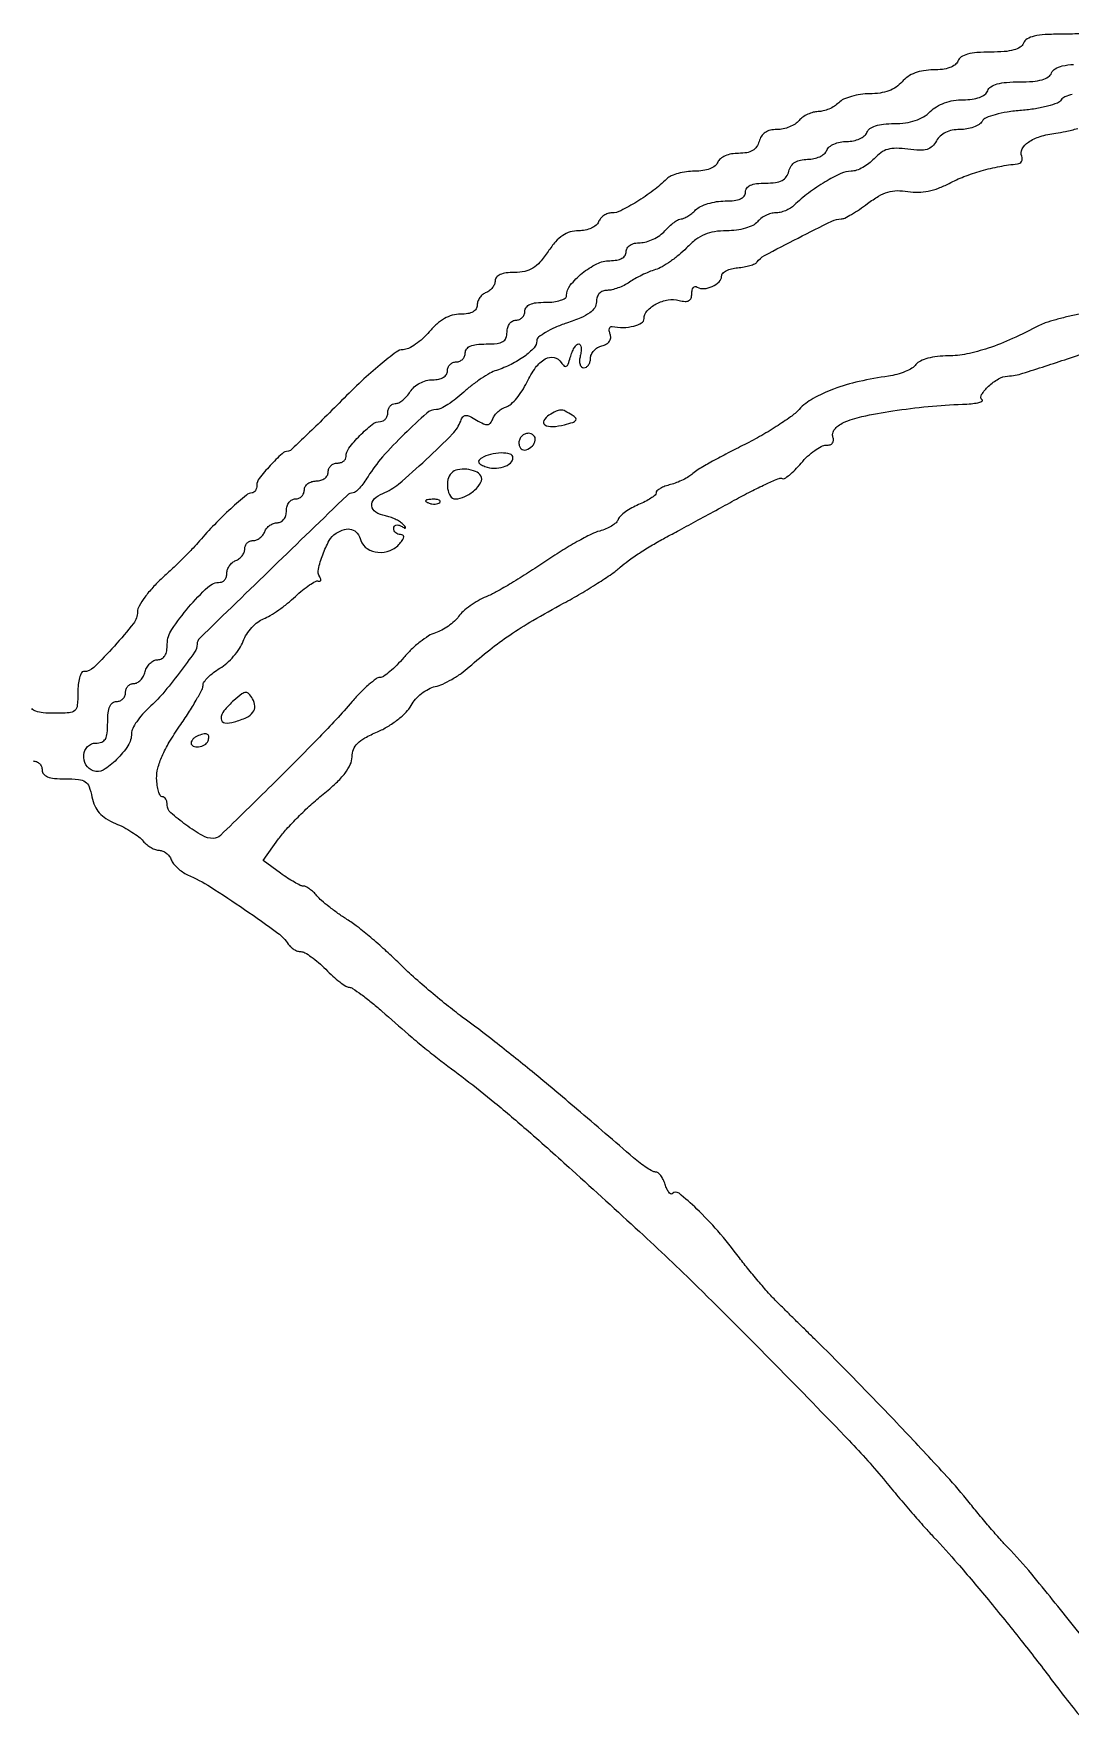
# Model space of a CAD drawing. Extents: x 166 to 1835, y 45 to 1905.
# Drawn here: x 1301.6 to 1475.5, y 1551.3 to 1834.1 of the extents above; entities that cross this region are included whole.
import ezdxf

# ---------------------------------------------------------------- set-up
doc = ezdxf.new("R2010")
doc.units = 0

msp = doc.modelspace()

# ---------------------------------------------------------------- linework, layer by layer
for points in [[(1476.96159, 1834.066395, -0.011628), (1474.106989, 1834, 0.013304), (1471.267814, 1833.924439, 0.04369), (1469.412357, 1833.661946, 0.073106), (1468.240405, 1833.202239, 0.172846), (1467.638374, 1832.5, -0.160697), (1467.082989, 1831.820292, -0.075342), (1466.032473, 1831.355374, -0.048678), (1464.431395, 1831.082231, -0.017925), (1462.138374, 1831, 0.017925), (1459.845353, 1830.917769, 0.048678), (1458.244275, 1830.644626, 0.075342), (1457.193759, 1830.179708, 0.160697), (1456.638374, 1829.5, -0.142507), (1456.160973, 1828.871378, -0.072316), (1455.278804, 1828.396534, -0.055554), (1454.047925, 1828.097379, -0.031867), (1452.521597, 1828, 0.03924), (1450.889665, 1827.87173, 0.051764), (1449.448661, 1827.487908, 0.057037), (1448.232585, 1826.858355, 0.067865), (1447.267972, 1826, -0.068307), (1446.285547, 1825.127342, -0.059148), (1445.056637, 1824.500413, -0.052449), (1443.577347, 1824.124619, -0.036009), (1441.849188, 1824, 0.036142), (1440.320201, 1823.889334, 0.034015), (1438.790967, 1823.559375, 0.035859), (1437.477277, 1823.076563, 0.090625), (1436.642857, 1822.5, -0.055158), (1435.925664, 1821.925712, -0.038708), (1435.010968, 1821.440625, -0.039129), (1434.049664, 1821.109186, -0.063535), (1433.193873, 1821, 0.065462), (1432.356367, 1820.889879, 0.044429), (1431.451717, 1820.559375, 0.044428), (1430.619655, 1820.074232, 0.065444), (1430, 1819.5, -0.079522), (1429.343806, 1818.925214, -0.044279), (1428.394889, 1818.440625, -0.042773), (1427.321449, 1818.110738, -0.053216), (1426.283936, 1818, 0.057207), (1425.178411, 1817.873097, 0.090324), (1424.30491, 1817.494756, 0.09933), (1423.676762, 1816.864707, 0.082712), (1423.289749, 1816, -0.085448), (1422.875629, 1815.088046, -0.112254), (1422.208983, 1814.4664, -0.091072), (1421.225339, 1814.112609, -0.040929), (1419.851984, 1814, 0.045268), (1418.664923, 1813.892308, 0.056295), (1417.604708, 1813.571974, 0.065783), (1416.795711, 1813.090037, 0.134743), (1416.361626, 1812.5, -0.139696), (1415.898576, 1811.883244, -0.070562), (1415.042373, 1811.406221, -0.056181), (1413.871165, 1811.100702, -0.035747), (1412.46444, 1811, 0.034529), (1411.095861, 1810.905375, 0.032892), (1409.730402, 1810.623144, 0.034636), (1408.559288, 1810.210422, 0.090884), (1407.821429, 1809.717087, -0.031495), (1405.528307, 1807.755472, -0.02286), (1402.753136, 1805.861109, -0.020267), (1400.105939, 1804.370906, -0.1186), (1398.564245, 1804, 0.083721), (1397.899241, 1803.887865, 0.066036), (1397.246082, 1803.559375, 0.066261), (1396.703284, 1803.073425, 0.085675), (1396.361626, 1802.5, -0.133037), (1395.939296, 1801.92189, -0.063387), (1395.147376, 1801.437728, -0.0558), (1394.128267, 1801.110543, -0.049834), (1393.021913, 1801, 0.069291), (1391.590408, 1800.800662, 0.080149), (1390.343939, 1800.2189, 0.064881), (1389.15441, 1799.162453, 0.029291), (1387.878902, 1797.506833, -0.028378), (1386.525049, 1795.742868, -0.075935), (1385.324634, 1794.715521, -0.088948), (1383.991023, 1794.184624, -0.049873), (1382.25, 1794.006833, 0.030301), (1380.846673, 1793.918749, 0.070978), (1379.834495, 1793.644074, 0.111433), (1379.22311, 1793.199561, 0.182019), (1379, 1792.606989, -0.096313), (1378.888097, 1792.031441, -0.06686), (1378.559375, 1791.454091, -0.064359), (1378.073431, 1790.962529, -0.074185), (1377.5, 1790.638374, 0.081035), (1376.926585, 1790.303843, 0.065663), (1376.440625, 1789.782009, 0.06652), (1376.112085, 1789.159833, 0.088478), (1376, 1788.531385, -0.141305), (1375.810237, 1787.873329, -0.127776), (1375.293402, 1787.386882, -0.087539), (1374.424386, 1787.0928, -0.037938), (1373.203089, 1787, 0.067103), (1371.820918, 1786.813665, 0.061335), (1370.491462, 1786.266364, 0.054574), (1369.205673, 1785.344379, 0.036832), (1367.953089, 1784.042347, -0.034452), (1366.871602, 1782.907419, -0.035243), (1365.652276, 1781.941065, -0.037576), (1364.477986, 1781.261524, -0.107308), (1363.565299, 1781.042347, 0.157619), (1362.42605, 1780.646325, 0.011046), (1359.739784, 1778.521149, 0.01475), (1356.604567, 1775.766373, 0.010439), (1353.244581, 1772.5, -0.003002), (1349.991081, 1769.241642, -0.004773), (1347.163821, 1766.496875, -0.001277), (1344.679305, 1764.142575, -0.191267), (1344.320229, 1764, 0.190067), (1343.252449, 1763.578889, 0.018632), (1341.263822, 1761.577634, 0.01961), (1339.435832, 1759.432558, 0.164644), (1339.017277, 1758.25, -0.060178), (1338.952822, 1757.77199, -0.078132), (1338.77679, 1757.367188, -0.09561), (1338.520644, 1757.095943, -0.157118), (1338.222861, 1757, 0.178535), (1337.262774, 1756.645894, 0.008558), (1334.658232, 1754.343909, 0.014495), (1331.896106, 1751.666006, 0.016539), (1329.416977, 1748.944437, -0.014887), (1328.333688, 1747.747291, -0.005334), (1326.721792, 1746.104651, -0.005286), (1324.915058, 1744.340042, -0.006234), (1323.166977, 1742.709694, 0.022695), (1321.571794, 1741.120622, 0.027063), (1320.224049, 1739.480398, 0.027472), (1319.258309, 1738.002437, 0.131717), (1319, 1737.038901, -0.167976), (1318.330038, 1735.100949, -0.016833), (1315.130671, 1731.297527, -0.015818), (1311.680551, 1727.701176, -0.196085), (1309.961357, 1727, 0.283212), (1309.590178, 1726.771421, 0.049739), (1309.282399, 1725.971875, 0.041081), (1309.069692, 1724.84118, 0.025964), (1309, 1723.5, -0.022778), (1308.900863, 1721.324962, -0.192545), (1308.464286, 1720.46875, -0.165362), (1307.521028, 1720.079836, -0.01583), (1305, 1720, -0.020993), (1303.166628, 1720.077011, -0.064409), (1301.953955, 1720.338784, -0.115365), (1301.256993, 1720.786456, -0.194946)], [(1475.820931, 1823.878718, 0.043584), (1474.596066, 1823.492388, 0.157426), (1473.980817, 1822.968961, -0.166499), (1473.335641, 1822.439449, -0.02456), (1471.703936, 1821.920058, -0.025424), (1469.640162, 1821.484011, -0.01927), (1467.342039, 1821.209581, 0.018362), (1464.932629, 1820.926294, 0.02913), (1462.902087, 1820.489249, 0.031977), (1461.370011, 1819.957312, 0.162463), (1460.70031, 1819.369676, -0.123133), (1460.186899, 1818.843894, -0.049798), (1459.27921, 1818.402342, -0.045299), (1458.159955, 1818.101353, -0.043069), (1456.985494, 1818, 0.048534), (1455.690143, 1817.873965, 0.064385), (1454.568211, 1817.498955, 0.071828), (1453.674649, 1816.894719, 0.08556), (1453.049872, 1816.093186, -0.079956), (1452.349032, 1815.173131, -0.119494), (1451.47696, 1814.671043, -0.081838), (1450.228126, 1814.518916, -0.022813), (1448.25916, 1814.692065, 0.028213), (1446.281839, 1814.844463, 0.073745), (1444.87173, 1814.66482, 0.087691), (1443.721104, 1814.110605, 0.052906), (1442.589484, 1813.098879, -0.044946), (1441.719376, 1812.295731, -0.038861), (1440.677927, 1811.616546, -0.040734), (1439.629518, 1811.149885, -0.08454), (1438.749383, 1811, 0.110015), (1437.028707, 1810.616762, 0.025048), (1434.375226, 1809.20694, 0.026114), (1431.575207, 1807.329403, 0.031939), (1429.178571, 1805.282913, -0.05729), (1428.540503, 1804.791623, -0.038128), (1427.714763, 1804.376856, -0.038221), (1426.839194, 1804.093622, -0.059183), (1426.051016, 1804, 0.069786), (1425.268317, 1803.890223, 0.044591), (1424.409753, 1803.559375, 0.044078), (1423.609399, 1803.074125, 0.061311), (1423, 1802.5, -0.106729), (1422.240918, 1801.904253, -0.042442), (1420.998843, 1801.425448, -0.038216), (1419.478703, 1801.106672, -0.03259), (1417.843852, 1801, 0.036963), (1415.798473, 1800.848586, 0.064401), (1414.164622, 1800.38511, 0.063374), (1412.684981, 1799.514953, 0.034656), (1411.110665, 1798.113208, -0.025553), (1409.854583, 1796.953176, -0.021503), (1408.414332, 1795.854714, -0.022048), (1407.010107, 1794.965537, -0.054463), (1405.894368, 1794.478508, 0.022876), (1404.834233, 1794.093327, 0.014114), (1403.623922, 1793.549241, 0.014147), (1402.455686, 1792.942542, 0.024546), (1401.527494, 1792.3653, -0.036123), (1400.641954, 1791.842593, -0.027972), (1399.612272, 1791.401057, -0.028669), (1398.599661, 1791.096851, -0.058697), (1397.777494, 1791, 0.092036), (1397.049529, 1790.864858, 0.114678), (1396.481489, 1790.480008, 0.109377), (1396.123514, 1789.867756, 0.077956), (1396, 1789.080367, -0.143765), (1395.70835, 1788.087, -0.094837), (1394.882551, 1787.218595, -0.05729), (1393.393851, 1786.391777, -0.017962), (1391, 1785.5, 0.022007), (1389.084739, 1784.768818, 0.031664), (1387.46875, 1783.943874, 0.032586), (1386.2941, 1783.139463, 0.230241), (1386, 1782.534643, -0.190669), (1385.530369, 1781.347881, -0.046132), (1383.91992, 1779.921192, -0.042646), (1381.706982, 1778.571942, -0.03902), (1379.231515, 1777.570878, 0.05197), (1378.141253, 1777.096841, 0.018367), (1376.688111, 1776.204492, 0.018002), (1375.151947, 1775.09981, 0.020179), (1373.758653, 1773.926745, -0.019628), (1372.430827, 1772.806298, -0.023304), (1371.090945, 1771.859731, -0.022997), (1369.905002, 1771.176829, -0.119685), (1369.176855, 1771, 0.183144), (1367.52187, 1770.372761, 0.012471), (1363.776612, 1766.887286, 0.018857), (1360.124884, 1763.034872, 0.04031), (1357.677236, 1759.75, -0.018228), (1356.962449, 1758.696749, -0.024961), (1356.239747, 1757.807812, -0.023384), (1355.591327, 1757.151418, -0.188369), (1355.203668, 1757, 0.194473), (1354.173046, 1756.583388, 0.000422), (1341.790905, 1744.59733, 0.000409), (1329.417157, 1732.579491, 0.202494), (1329, 1731.591678, -0.154748), (1328.586397, 1730.287299, -0.008372), (1326.005728, 1726.754244, -0.014017), (1323.233181, 1723.294924, -0.03459), (1320.963405, 1720.967328, 0.029171), (1319.829248, 1719.829196, 0.03184), (1318.8705, 1718.598103, 0.033615), (1318.196598, 1717.450051, 0.116421), (1318, 1716.617157, -0.14421), (1317.395501, 1714.56485, -0.055522), (1315.500199, 1712.239333, -0.056095), (1313.253648, 1710.481438, -0.233696), (1311.590818, 1710.326776, -0.169842), (1310.354564, 1711.374163, -0.15594), (1309.986419, 1713.004741, -0.17322), (1310.639233, 1714.42677, -0.20203), (1312, 1715, 0.087745), (1313.002462, 1715.177287, 0.177212), (1313.607143, 1715.6875, 0.10769), (1313.917816, 1716.67572, 0.022514), (1314, 1718.5, -0.025511), (1314.081893, 1720.104033, -0.075863), (1314.357143, 1721.166667, -0.129352), (1314.830552, 1721.773926, -0.164293), (1315.5, 1722, 0.099038), (1316.072457, 1722.114514, 0.097945), (1316.559375, 1722.440625, 0.097945), (1316.885486, 1722.927543, 0.099038), (1317, 1723.5, -0.091072), (1317.105177, 1724.072647, -0.095711), (1317.406365, 1724.559375, -0.099577), (1317.855578, 1724.885068, -0.10762), (1318.383369, 1725, 0.129214), (1318.951305, 1725.149263, 0.073972), (1319.514007, 1725.5875, 0.065681), (1319.986593, 1726.235306, 0.060903), (1320.289749, 1727, -0.070024), (1320.608997, 1727.764455, -0.069688), (1321.127252, 1728.4125, -0.075597), (1321.758114, 1728.849832, -0.114309), (1322.40638, 1729, 0.126582), (1323.092227, 1729.17646, 0.130809), (1323.5978, 1729.660645, 0.09455), (1323.902763, 1730.474982, 0.042472), (1324, 1731.617647, -0.149118), (1324.748815, 1734.072624, -0.028904), (1327.587164, 1737.807057, -0.027315), (1330.805945, 1741.178023, -0.190732), (1332.882353, 1742, 0.135919), (1333.308557, 1742.118039, 0.100327), (1333.671691, 1742.449844, 0.086645), (1333.916111, 1742.946155, 0.071308), (1334, 1743.531385, -0.088478), (1334.112085, 1744.159833, -0.06652), (1334.440625, 1744.782009, -0.065663), (1334.926585, 1745.303843, -0.081035), (1335.5, 1745.638374, 0.074185), (1336.073431, 1745.962529, 0.064359), (1336.559375, 1746.454091, 0.06686), (1336.888097, 1747.031441, 0.096313), (1337, 1747.606989, -0.099038), (1337.106346, 1748.138615, -0.097945), (1337.409197, 1748.590803, -0.097945), (1337.861385, 1748.893654, -0.099038), (1338.393011, 1749, 0.096313), (1338.968559, 1749.111903, 0.06686), (1339.545909, 1749.440625, 0.064359), (1340.037471, 1749.926569, 0.074185), (1340.361626, 1750.5, -0.081035), (1340.696157, 1751.073415, -0.065663), (1341.217991, 1751.559375, -0.06652), (1341.840167, 1751.887915, -0.088478), (1342.468615, 1752, 0.125565), (1343.062696, 1752.151582, 0.104802), (1343.558577, 1752.576502, 0.0916), (1343.887173, 1753.222142, 0.072147), (1344, 1754, -0.072314), (1344.111864, 1754.769411, -0.08892), (1344.4375, 1755.416667, -0.10214), (1344.924246, 1755.846791, -0.130775), (1345.5, 1756, 0.099038), (1346.072457, 1756.114514, 0.097945), (1346.559375, 1756.440625, 0.097945), (1346.885486, 1756.927543, 0.099038), (1347, 1757.5, -0.130775), (1347.153209, 1758.075754, -0.10214), (1347.583333, 1758.5625, -0.08892), (1348.230589, 1758.888136, -0.072314), (1349, 1759, 0.072314), (1349.769411, 1759.111864, 0.08892), (1350.416667, 1759.4375, 0.10214), (1350.846791, 1759.924246, 0.130775), (1351, 1760.5, -0.099038), (1351.114514, 1761.072457, -0.097945), (1351.440625, 1761.559375, -0.097945), (1351.927543, 1761.885486, -0.099038), (1352.5, 1762, 0.072285), (1353.073203, 1762.083304, 0.087226), (1353.559375, 1762.325784, 0.100452), (1353.88439, 1762.686124, 0.134215), (1354, 1763.109053, -0.165283), (1354.475867, 1764.509277, -0.029896), (1356.303315, 1766.614066, -0.029821), (1358.367677, 1768.485479, -0.167277), (1359.75, 1768.982723, 0.11869), (1360.226814, 1769.104522, 0.099152), (1360.632812, 1769.43555, 0.090984), (1360.905513, 1769.92578, 0.081725), (1361, 1770.5, -0.082583), (1361.09527, 1771.072881, -0.092478), (1361.369964, 1771.559375, -0.100623), (1361.779072, 1771.884679, -0.11835), (1362.259453, 1772, 0.121331), (1362.831058, 1772.140779, 0.047568), (1363.515842, 1772.5875, 0.043473), (1364.196905, 1773.234793, 0.041443), (1364.767927, 1774, -0.075243), (1365.435709, 1774.779357, -0.055341), (1366.374794, 1775.423993, -0.05466), (1367.446801, 1775.8544, -0.068252), (1368.508474, 1776, 0.047464), (1369.547166, 1776.098823, 0.08828), (1370.334746, 1776.40051, 0.118288), (1370.822592, 1776.880615, 0.14039), (1371, 1777.5, -0.099038), (1371.114514, 1778.072457, -0.097945), (1371.440625, 1778.559375, -0.097945), (1371.927543, 1778.885486, -0.099038), (1372.5, 1779, 0.099038), (1373.072457, 1779.114514, 0.097945), (1373.559375, 1779.440625, 0.097945), (1373.885486, 1779.927543, 0.099038), (1374, 1780.5, -0.164293), (1374.226074, 1781.169448, -0.129352), (1374.833333, 1781.642857, -0.075863), (1375.895967, 1781.918107, -0.025511), (1377.5, 1782, 0.022514), (1379.32428, 1782.082184, 0.10769), (1380.3125, 1782.392857, 0.177212), (1380.822713, 1782.997538, 0.087745), (1381, 1784, -0.072314), (1381.111864, 1784.769411, -0.08892), (1381.4375, 1785.416667, -0.10214), (1381.924246, 1785.846791, -0.130775), (1382.5, 1786, 0.099038), (1383.072457, 1786.114514, 0.097945), (1383.559375, 1786.440625, 0.097945), (1383.885486, 1786.927543, 0.099038), (1384, 1787.5, -0.164293), (1384.226074, 1788.169448, -0.129352), (1384.833333, 1788.642857, -0.075863), (1385.895967, 1788.918107, -0.025511), (1387.5, 1789, 0.030032), (1388.840907, 1789.080613, 0.046727), (1389.971875, 1789.325784, 0.059256), (1390.75933, 1789.682398, 0.262594), (1391, 1790.109053, -0.170355), (1391.615538, 1791.86326, -0.05379), (1393.602121, 1793.861733, -0.053485), (1396.067869, 1795.456285, -0.115735), (1398.25, 1795.982723, 0.039797), (1399.428254, 1796.084107, 0.0849), (1400.288787, 1796.383466, 0.121551), (1400.809465, 1796.864739, 0.146737), (1401, 1797.5, -0.137281), (1401.170245, 1798.108375, -0.1145), (1401.640835, 1798.590086, -0.089297), (1402.387132, 1798.897682, -0.053257), (1403.345012, 1799, 0.070292), (1404.375051, 1799.145526, 0.042002), (1405.532858, 1799.5875, 0.041195), (1406.634673, 1800.234492, 0.05554), (1407.5, 1801, -0.023141), (1408.260184, 1801.765617, -0.027454), (1409.047499, 1802.4125, -0.027986), (1409.758643, 1802.875316, -0.130987), (1410.226416, 1803, 0.108192), (1410.679079, 1803.099109, 0.031121), (1411.314278, 1803.440625, 0.029742), (1412.001271, 1803.925911, 0.02774), (1412.642857, 1804.5, -0.085875), (1413.460046, 1805.076113, -0.036842), (1414.709375, 1805.559375, -0.035061), (1416.148734, 1805.889337, -0.038834), (1417.571429, 1806, 0.026452), (1419.135028, 1806.082779, 0.076807), (1420.178571, 1806.359375, 0.129181), (1420.77733, 1806.83311, 0.162536), (1421, 1807.5, -0.161425), (1421.220511, 1808.165215, -0.129037), (1421.813895, 1808.639164, -0.077408), (1422.845333, 1808.916641, -0.027079), (1424.383369, 1809, 0.030283), (1426.046564, 1809.100824, 0.088252), (1427.142568, 1809.436427, 0.121928), (1427.850345, 1810.052014, 0.089365), (1428.289749, 1811, -0.083521), (1428.686627, 1811.882942, -0.104306), (1429.32805, 1812.509714, -0.091166), (1430.240176, 1812.878432, -0.050625), (1431.437765, 1813, 0.053088), (1432.484501, 1813.111452, 0.056588), (1433.460758, 1813.440625, 0.063427), (1434.225896, 1813.925618, 0.128896), (1434.638374, 1814.5, -0.133279), (1435.062456, 1815.079927, -0.06376), (1435.856843, 1815.563748, -0.055896), (1436.881926, 1815.889879, -0.049127), (1438, 1816, 0.049127), (1439.118074, 1816.110121, 0.055896), (1440.143157, 1816.436252, 0.06376), (1440.937544, 1816.920073, 0.133279), (1441.361626, 1817.5, -0.148946), (1441.868725, 1818.15053, -0.074685), (1442.809735, 1818.621285, -0.053428), (1444.172929, 1818.909008, -0.02532), (1445.968615, 1819, 0.032672), (1447.862424, 1819.123882, 0.047422), (1449.494131, 1819.498054, 0.053414), (1450.870172, 1820.124004, 0.063023), (1452, 1821, -0.062006), (1453.069752, 1821.832891, -0.047722), (1454.408248, 1822.466825, -0.045039), (1455.926639, 1822.865762, -0.041752), (1457.531385, 1823, 0.032025), (1459.052367, 1823.09752, 0.055587), (1460.280592, 1823.39694, 0.072248), (1461.161597, 1823.871876, 0.14238), (1461.638374, 1824.5, -0.158899), (1462.186662, 1825.175846, -0.075461), (1463.220043, 1825.64158, -0.049427), (1464.784501, 1825.916607, -0.018814), (1467, 1826, 0.018814), (1469.215499, 1826.083393, 0.049427), (1470.779957, 1826.35842, 0.075461), (1471.813338, 1826.824154, 0.158899), (1472.361626, 1827.5, -0.174509), (1472.969944, 1828.204954, -0.072643), (1474.159447, 1828.663967, -0.043026), (1476.051007, 1828.925222, -0.012813)], [(1477.259043, 1787.049126, 0.010396), (1475.145021, 1786.60249, 0.010758), (1473.075573, 1786.072929, 0.010524), (1471.30555, 1785.538784, 0.044762), (1470.290037, 1785.105122, -0.017128), (1465.815842, 1782.895022, -0.025363), (1461.743891, 1781.297645, -0.029357), (1458.126377, 1780.318139, -0.051478), (1455.044518, 1780, 0.026741), (1453.195149, 1779.901022, 0.039203), (1451.594597, 1779.600993, 0.046308), (1450.348824, 1779.137451, 0.119104), (1449.610243, 1778.532997, -0.096968), (1448.943033, 1777.936357, -0.034687), (1447.798009, 1777.359126, -0.032849), (1446.421279, 1776.884609, -0.033264), (1445, 1776.596885, 0.023222), (1440.073734, 1775.702117, 0.032618), (1435.794626, 1774.419012, 0.037628), (1432.351429, 1772.832572, 0.076329), (1430, 1771.010111, -0.046879), (1428.578486, 1769.768337, -0.01379), (1426.180629, 1768.139304, -0.013716), (1423.368526, 1766.446998, -0.014337), (1420.508523, 1764.937506, 0.006285), (1417.73418, 1763.529865, 0.00771), (1415.18056, 1762.143021, 0.00655), (1413.073165, 1760.919445, 0.053863), (1412.188596, 1760.251501, -0.050186), (1411.507195, 1759.729082, -0.023656), (1410.536544, 1759.190588, -0.023164), (1409.457818, 1758.718043, -0.030173), (1408.430073, 1758.393093, 0.028012), (1407.499417, 1758.103255, 0.039672), (1406.713834, 1757.736078, 0.045089), (1406.157465, 1757.349993, 0.222054), (1406, 1757.012912, -0.217558), (1405.831134, 1756.643186, -0.029661), (1405.139857, 1756.112625, -0.029679), (1404.193428, 1755.550483, -0.020985), (1403.071855, 1755.029763, 0.028534), (1401.915015, 1754.4713, 0.030791), (1400.859595, 1753.797238, 0.032361), (1400.036053, 1753.111109, 0.111727), (1399.652618, 1752.537121, -0.118823), (1399.282596, 1751.999664, -0.043386), (1398.539286, 1751.440908, -0.039994), (1397.586883, 1750.947578, -0.038039), (1396.552168, 1750.602449, 0.055414), (1395.144396, 1750.077986, 0.011081), (1392.775463, 1748.815959, 0.01159), (1390.071303, 1747.213925, 0.01058), (1387.359508, 1745.440438, -0.007961), (1384.600115, 1743.615116, -0.007697), (1381.753187, 1741.857492, -0.00764), (1379.200483, 1740.387682, -0.027849), (1377.518796, 1739.5723, 0.031231), (1376.170426, 1738.907238, 0.025269), (1374.812671, 1738.034682, 0.025955), (1373.639487, 1737.098302, 0.058093), (1372.880693, 1736.249093, -0.054064), (1372.17067, 1735.441504, -0.032123), (1371.171203, 1734.63764, -0.031847), (1370.058256, 1733.956116, -0.046948), (1369, 1733.518688, 0.065283), (1367.843822, 1732.99052, 0.025645), (1366.405176, 1731.984652, 0.024856), (1364.941532, 1730.723665, 0.028366), (1363.677196, 1729.375229, -0.01912), (1362.509524, 1728.082828, -0.024501), (1361.335279, 1726.991474, -0.023634), (1360.293163, 1726.195006, -0.152496), (1359.668649, 1726, 0.160936), (1359.019693, 1725.785566, 0.018573), (1357.805604, 1724.812957, 0.020841), (1356.415197, 1723.50663, 0.015581), (1354.991453, 1721.959003, -0.014612), (1349.534099, 1716.003674, -0.005448), (1341.537938, 1707.95154, -0.001238), (1332.917229, 1699.499577, -0.195702), (1331.689743, 1699, -0.131099), (1329.90478, 1699.476196, -0.026617), (1327.130781, 1701.272461, -0.023345), (1324.570816, 1703.319602, -0.215645), (1324, 1704.581559, 0.057849), (1323.937022, 1705.124072, 0.077052), (1323.750953, 1705.583333, 0.095883), (1323.475588, 1705.891083, 0.163868), (1323.15218, 1706, -0.27729), (1322.819018, 1706.200155, -0.048582), (1322.527662, 1706.905478, -0.040622), (1322.311808, 1707.901359, -0.025961), (1322.216718, 1709.082477, -0.073172), (1322.417704, 1710.782794, -0.037625), (1323.132364, 1712.809826, -0.030677), (1324.338905, 1715.153018, -0.01749), (1326.063232, 1717.832477, 0.009125), (1327.570217, 1720.090305, 0.012379), (1328.842113, 1722.185745, 0.009363), (1329.818584, 1723.964461, 0.121147), (1329.998693, 1724.693464, -0.157353), (1330.183167, 1725.262995, -0.038398), (1330.828751, 1726.02613, -0.035595), (1331.742028, 1726.82832, -0.02901), (1332.822587, 1727.554271, 0.048999), (1333.982955, 1728.402951, 0.032819), (1335.135317, 1729.577695, 0.033034), (1336.110946, 1730.876851, 0.054342), (1336.732077, 1732.101146, -0.052894), (1337.320542, 1733.269401, -0.041132), (1338.187226, 1734.398835, -0.042314), (1339.183825, 1735.326299, -0.074702), (1340.159489, 1735.87947, 0.043845), (1341.265707, 1736.419693, 0.017096), (1342.693725, 1737.347363, 0.016769), (1344.179782, 1738.462675, 0.019994), (1345.5, 1739.614418, -0.016891), (1346.709205, 1740.6826, -0.023801), (1347.860897, 1741.543998, -0.021462), (1348.843724, 1742.148835, -0.203565), (1349.32433, 1742.200511, 0.110961), (1349.591054, 1742.180868, 0.278169), (1349.735702, 1742.300281, 0.173512), (1349.734335, 1742.546466, 0.051149), (1349.567176, 1742.891307, -0.196246), (1349.348824, 1744.194517, -0.034293), (1350.075839, 1746.629717, -0.036522), (1351.16475, 1748.993469, -0.125586), (1352.312561, 1750.214335, -0.068057), (1353.729444, 1750.864942, -0.145211), (1354.92313, 1750.872287, -0.159619), (1355.853722, 1750.237244, -0.087239), (1356.5, 1749, 0.173775), (1357.533917, 1747.644023, 0.125265), (1359.351791, 1747.029461, 0.113412), (1361.391553, 1747.335836, 0.126449), (1363, 1748.5, 0.024942), (1363.51771, 1749.191217, 0.128583), (1363.674576, 1749.638636, 0.300026), (1363.532179, 1749.898357, 0.122183), (1363.122445, 1750, -0.093252), (1362.693976, 1750.080613, -0.096396), (1362.329718, 1750.311086, -0.099183), (1362.08592, 1750.654943, -0.105142), (1362, 1751.059017, -0.144512), (1362.101717, 1751.403598, -0.182297), (1362.367188, 1751.599642, -0.132257), (1362.771491, 1751.604682, -0.065956), (1363.25, 1751.412313, 0.009593), (1363.818691, 1751.105479, 0.370087), (1363.949013, 1751.13645, 0.351657), (1363.942431, 1751.274221, 0.009287), (1363.5, 1751.756231, 0.060851), (1362.979995, 1752.183717, 0.030002), (1362.230592, 1752.599489, 0.029242), (1361.390193, 1752.943047, 0.037646), (1360.582866, 1753.152935, -0.095074), (1358.971827, 1753.775336, -0.229663), (1358.309605, 1754.829133, -0.23266), (1358.730375, 1755.990366, -0.096864), (1360.168718, 1756.918096, 0.080579), (1362.791367, 1758.492102, 0.012006), (1367.414993, 1762.591373, 0.010515), (1371.871989, 1766.916621, 0.109231), (1373.224489, 1769.065428, -0.075717), (1373.590355, 1769.742661, -0.219347), (1374.048422, 1769.98845, -0.128321), (1374.717588, 1769.856547, -0.020982), (1375.892041, 1769.227353, 0.021732), (1377.073418, 1768.596727, 0.131892), (1377.749099, 1768.470561, 0.214839), (1378.220953, 1768.728899, 0.070171), (1378.615076, 1769.439286, -0.074401), (1378.959452, 1770.04788, -0.045749), (1379.524794, 1770.648806, -0.044826), (1380.208997, 1771.152795, -0.059558), (1380.912003, 1771.472071, 0.107945), (1381.690503, 1771.920284, 0.034108), (1382.625042, 1772.89344, 0.032263), (1383.548301, 1774.153179, 0.030758), (1384.318138, 1775.540953, -0.045847), (1385.799118, 1778.03076, -0.104601), (1387.414225, 1779.488185, -0.185741), (1388.898124, 1779.725194, -0.200006), (1390.10095, 1778.895717, 0.052755), (1390.581289, 1778.298908, 0.337208), (1390.942006, 1778.249095, 0.180224), (1391.262647, 1778.62905, 0.019212), (1391.616657, 1779.75, -0.030656), (1391.910575, 1780.611536, -0.042166), (1392.284124, 1781.339062, -0.04863), (1392.677452, 1781.850261, -0.207346), (1393.023012, 1782, -0.272886), (1393.283976, 1781.846113, -0.093423), (1393.427137, 1781.4125, -0.061733), (1393.433129, 1780.766563, -0.035451), (1393.289749, 1780, 0.049804), (1393.167727, 1779.225436, 0.086529), (1393.242791, 1778.580679, 0.126717), (1393.496045, 1778.158779, 0.197013), (1393.883369, 1778, 0.141359), (1394.309184, 1778.12284, 0.099803), (1394.67199, 1778.468126, 0.084779), (1394.916372, 1778.9845, 0.068326), (1395, 1779.59362, -0.110775), (1395.145102, 1780.240518, -0.075767), (1395.567173, 1780.867433, -0.07057), (1396.192849, 1781.379732, -0.07248), (1396.930803, 1781.692156, 0.06463), (1397.685848, 1781.997993, 0.110761), (1398.187795, 1782.451334, 0.1322), (1398.395095, 1783.014448, 0.114564), (1398.308122, 1783.63943, -0.048384), (1398.158341, 1784.181229, -0.104592), (1398.173574, 1784.611296, -0.180438), (1398.344252, 1784.860313, -0.20101), (1398.627319, 1784.922473, 0.04939), (1400.498117, 1784.768966, 0.056827), (1402.273404, 1785.001715, 0.070093), (1403.578205, 1785.528705, 0.267893), (1404, 1786.259453, -0.190413), (1404.522297, 1787.581216, -0.08485), (1406.039259, 1788.731693, -0.077329), (1408.01877, 1789.399156, -0.107066), (1409.884772, 1789.319882, 0.041985), (1410.881353, 1789.146905, 0.144959), (1411.516943, 1789.275729, 0.191058), (1411.876999, 1789.698596, 0.082128), (1412, 1790.442386, -0.054305), (1412.065562, 1791.044254, -0.117557), (1412.267241, 1791.460648, -0.18893), (1412.5653, 1791.628252, -0.174842), (1412.909758, 1791.555773, 0.16068), (1414.035758, 1791.286255, 0.084609), (1415.443446, 1791.649466, 0.088363), (1416.598764, 1792.435792, 0.201911), (1417, 1793.388881, -0.202486), (1417.196882, 1793.855112, -0.073386), (1417.791357, 1794.284151, -0.057899), (1418.662713, 1794.61509, -0.041205), (1419.693982, 1794.786745, 0.0242), (1420.766087, 1794.92796, 0.028623), (1421.759937, 1795.167576, 0.029449), (1422.559147, 1795.461752, 0.132733), (1422.943982, 1795.770096, -0.113174), (1424.178388, 1796.839781, -0.003977), (1429.81769, 1799.780569, -0.003938), (1435.507316, 1802.633962, -0.114744), (1437.081339, 1803, 0.116484), (1437.67632, 1803.140519, 0.015683), (1438.814745, 1803.755382, 0.017403), (1440.136906, 1804.58685, 0.013857), (1441.50487, 1805.571512, -0.028077), (1443.336257, 1806.812271, -0.061872), (1444.879816, 1807.493705, -0.06915), (1446.430946, 1807.734596, -0.043426), (1448.264581, 1807.60454, 0.044365), (1449.968692, 1807.486879, 0.043152), (1451.683145, 1807.669269, 0.041179), (1453.412885, 1808.156467, 0.0338), (1455.162607, 1808.947166, -0.0313), (1457.655518, 1810.088738, -0.022205), (1460.573581, 1811.063675, -0.021706), (1463.657688, 1811.800898, -0.02494), (1466.654659, 1812.227397, 0.111854), (1467.059622, 1812.359028, 0.133356), (1467.3379, 1812.646818, 0.125506), (1467.442641, 1813.050703, 0.092877), (1467.35915, 1813.506453, -0.220398), (1467.442536, 1814.740781, -0.118463), (1468.489607, 1815.894125, -0.076347), (1470.437762, 1816.824241, -0.040305), (1473.063062, 1817.390575, 0.020529), (1474.681724, 1817.67335, 0.009779), (1476.738837, 1818.162741, 0.009675)], [(1483.582228, 1557.295719, 0.000958), (1476.019847, 1566.846747, 0.003978), (1469.021748, 1575.508025, 0.021703), (1465, 1579.993511, -0.01197), (1463.770049, 1581.312711, -0.004222), (1462.068862, 1583.260113, -0.004188), (1460.234645, 1585.432487, -0.004904), (1458.532295, 1587.52471, 0.017371), (1454.781024, 1591.907255, 0.003526), (1447.809502, 1599.394666, 0.003902), (1440.017913, 1607.517448, 0.005213), (1432.812095, 1614.760518, -0.000033), (1431.325998, 1616.223663, -0.000021), (1429.591678, 1617.931561, -0.000021), (1427.886983, 1619.610562, -0.000038), (1426.5, 1620.976958, -0.014775), (1425.103062, 1622.437185, -0.006652), (1423.353125, 1624.430789, -0.006579), (1421.559293, 1626.586886, -0.008915), (1420, 1628.58381, 0.016544), (1416.359461, 1633.102274, 0.024433), (1412.85174, 1636.791751, 0.020505), (1409.85347, 1639.425611, 0.383607), (1408.697862, 1639.364528, -0.342771), (1408.449554, 1639.333338, -0.097868), (1408.140476, 1639.610271, -0.056164), (1407.813348, 1640.164929, -0.02834), (1407.523918, 1640.924639, 0.038624), (1407.202483, 1641.718921, 0.048792), (1406.782218, 1642.390363, 0.057006), (1406.331757, 1642.854308, 0.173267), (1405.923954, 1643, -0.125704), (1405.403535, 1643.132938, -0.018153), (1404.453913, 1643.697651, -0.019628), (1403.359923, 1644.465598, -0.015655), (1402.241342, 1645.374983, 0.00207), (1392.711621, 1653.562304, 0.004301), (1385.196935, 1659.853799, 0.005423), (1378.971272, 1664.863426, 0.0085), (1373.5, 1669.020463, -0.011182), (1370.850444, 1671.056088, -0.007009), (1367.839245, 1673.548868, -0.007034), (1364.941837, 1676.087898, -0.012739), (1362.654877, 1678.257696, 0.011898), (1360.531062, 1680.279504, 0.009561), (1358.155077, 1682.354516, 0.009688), (1355.88453, 1684.188312, 0.024233), (1354.140197, 1685.411497, -0.013364), (1352.635736, 1686.418435, -0.012431), (1351.149729, 1687.528095, -0.01252), (1349.87838, 1688.580188, -0.040453), (1349.112875, 1689.363994, 0.030345), (1348.525597, 1689.990116, 0.033375), (1347.884277, 1690.519423, 0.035485), (1347.281556, 1690.890896, 0.120934), (1346.837063, 1691, -0.112867), (1346.318396, 1691.118592, -0.015648), (1345.332825, 1691.632769, -0.017266), (1344.188263, 1692.329293, -0.013858), (1343.005428, 1693.154108), (1340.091841, 1695.308216), (1342.680843, 1698.904108, -0.027261), (1344.01497, 1700.558895, -0.012163), (1345.938442, 1702.593378, -0.011999), (1348.082647, 1704.652325, -0.015917), (1350.134922, 1706.413776, 0.018316), (1352.330242, 1708.316359, 0.04037), (1353.824648, 1709.955017, 0.054776), (1354.709864, 1711.401273, 0.110397), (1355, 1712.699313, -0.091808), (1355.231267, 1713.948211, -0.106976), (1355.890914, 1714.956485, -0.071626), (1357.13788, 1715.875828, -0.021837), (1359.256034, 1716.895424, 0.034767), (1360.987115, 1717.784497, 0.030028), (1362.669367, 1718.945309, 0.031181), (1364.068459, 1720.188306, 0.072796), (1364.899335, 1721.311905, -0.060742), (1365.627247, 1722.347355, -0.04324), (1366.6657, 1723.315367, -0.043688), (1367.837526, 1724.07736, -0.068365), (1368.964415, 1724.492184, 0.053547), (1370.204646, 1724.907588, 0.023575), (1371.743614, 1725.703577, 0.023008), (1373.311442, 1726.709568, 0.028594), (1374.665184, 1727.790165, -0.015204), (1378.092622, 1730.679566, -0.019051), (1381.447087, 1733.135269, -0.016512), (1385.343131, 1735.582287, -0.007881), (1390.500329, 1738.480746, 0.008876), (1393.363477, 1740.0974, 0.008777), (1396.178222, 1741.820504, 0.008676), (1398.588081, 1743.413963, 0.033216), (1400, 1744.527935, -0.027874), (1401.302485, 1745.578315, -0.010483), (1403.234375, 1746.905556, -0.010347), (1405.402421, 1748.265723, -0.012389), (1407.5, 1749.452365, 0.001263), (1409.908294, 1750.744911, 0.000556), (1413.086962, 1752.465847, 0.000551), (1416.453151, 1754.297956, 0.00074), (1419.49817, 1755.965468, -0.007915), (1422.228106, 1757.409907, -0.01224), (1424.634701, 1758.561628, -0.006589), (1426.666952, 1759.441766, -0.241829), (1427.157019, 1759.402957, 0.289007), (1427.552257, 1759.406557, 0.027861), (1428.36581, 1759.996617, 0.028638), (1429.32819, 1760.876177, 0.018394), (1430.344289, 1761.997317, -0.029768), (1431.434403, 1763.146504, -0.032855), (1432.619711, 1764.117962, -0.034849), (1433.729947, 1764.800507, -0.120971), (1434.542429, 1765, 0.073455), (1435.18651, 1765.095136, 0.147014), (1435.611529, 1765.376783, 0.166374), (1435.779599, 1765.818073, 0.100481), (1435.686132, 1766.375545, -0.152913), (1435.647016, 1766.996276, -0.097594), (1435.954298, 1767.657348, -0.076898), (1436.577299, 1768.283121, -0.051695), (1437.448826, 1768.79473, -0.054752), (1440.540019, 1769.812714, -0.013954), (1445.736899, 1770.762857, -0.01431), (1451.655456, 1771.502395, -0.01578), (1457.416667, 1771.872377, 0.015358), (1458.877348, 1771.964943, 0.032179), (1460.000967, 1772.144356, 0.052908), (1460.670529, 1772.372493, 0.521274), (1460.714286, 1772.619048, -0.354258), (1460.621443, 1773.504497, -0.060958), (1461.787816, 1774.894279, -0.055281), (1463.454379, 1776.136048, -0.117062), (1464.985203, 1776.604308, 0.060513), (1467.528392, 1777.079361, 0.003535), (1475.0449, 1779.508794, 0.001879), (1482.896763, 1782.140863, 0.138298)], [(1301.5, 1712, -0.099038), (1302.072457, 1711.885486, -0.097945), (1302.559375, 1711.559375, -0.097945), (1302.885486, 1711.072457, -0.099038), (1303, 1710.5, 0.173519), (1303.243796, 1709.818647, 0.12927), (1303.895833, 1709.346774, 0.071062), (1305.058022, 1709.077781, 0.021394), (1306.875, 1709, -0.021354), (1309.131736, 1708.903574, -0.128462), (1310.228918, 1708.514314, -0.158179), (1310.878015, 1707.678969, -0.037375), (1311.358856, 1705.955719, 0.054043), (1311.833285, 1704.450727, 0.07867), (1312.58322, 1703.281687, 0.072671), (1313.706148, 1702.339084, 0.039383), (1315.313463, 1701.513494, -0.022689), (1316.689197, 1700.863892, -0.020204), (1318.05617, 1700.0686, -0.020691), (1319.227016, 1699.252532, -0.05706), (1319.952051, 1698.557775, 0.047522), (1320.550843, 1697.96173, 0.041301), (1321.278994, 1697.457596, 0.043404), (1322.020745, 1697.111775, 0.087601), (1322.65383, 1697, -0.099628), (1323.237658, 1696.882503, -0.066847), (1323.826612, 1696.536873, -0.063712), (1324.331216, 1696.026128, -0.071545), (1324.667769, 1695.423396, 0.076207), (1325.051158, 1694.751502, 0.038435), (1325.715925, 1694.03431, 0.037039), (1326.5329, 1693.383808, 0.045186), (1327.386385, 1692.908549, -0.036273), (1331.251507, 1690.845514, -0.01015), (1336.973612, 1687.071164, -0.007072), (1342.56917, 1683.097148, -0.093023), (1344.29969, 1681.252904, 0.064407), (1344.700717, 1680.773608, 0.051043), (1345.241541, 1680.368041, 0.05247), (1345.832881, 1680.092102, 0.083129), (1346.383023, 1680, -0.130437), (1347.056772, 1679.821194, -0.024255), (1348.146367, 1679.12691, -0.024527), (1349.372538, 1678.165677, -0.020233), (1350.583333, 1677.027778, 0.015182), (1351.773361, 1675.886547, 0.019553), (1352.936979, 1674.91634, 0.017682), (1353.950819, 1674.191718, 0.13667), (1354.5, 1674.013662, -0.137596), (1355.0968, 1673.818968, -0.01004), (1356.528125, 1672.82093, -0.013419), (1358.203427, 1671.531917, -0.00974), (1360, 1670.012127, 0.001333), (1364.479418, 1666.09173, 0.007693), (1366.884922, 1664.061926, 0.007804), (1369.338104, 1662.118788, 0.001397), (1373.982113, 1658.577411, -0.010506), (1378.971224, 1654.627082, -0.006992), (1384.528641, 1649.901217, -0.004605), (1391.909227, 1643.324035, -0.00132), (1403.221561, 1633, -0.009063), (1413.023373, 1623.674162, -0.003712), (1426.004518, 1610.675594, -0.003151), (1438.408363, 1597.909392, -0.019336), (1444.5, 1591.047897, 0.003581), (1446.639582, 1588.479308, 0.003045), (1448.933991, 1585.797918, 0.003069), (1451.052759, 1583.382223, 0.008648), (1452.57316, 1581.728579, -0.012348), (1456.579884, 1577.305482, -0.005202), (1461.753445, 1571.175001, -0.005103), (1467.206244, 1564.436641, -0.006175), (1472.178883, 1558, 0.004947), (1474.639338, 1554.798934, 0.003901), (1477.363847, 1551.38125, 0.003945)]]:
    msp.add_lwpolyline(points, format="xyb")
for points in [[(1388.02896, 1770.03906, 0.119736), (1387.161026, 1769.14136, 0.409831), (1387.340888, 1768.430147, 0.155264), (1388.612375, 1768.122869, 0.043768), (1390.651275, 1768.448612, 0.015718), (1392.026429, 1768.840082, 0.146653), (1392.529637, 1769.184347, 0.366791), (1392.520628, 1769.566907, 0.07013), (1391.947845, 1770.053395, 0.024824), (1390.755058, 1770.727569, 0.117655), (1389.996507, 1770.905639, 0.116481), (1389.235379, 1770.722944, 0.024111)], [(1383, 1765.416667, 0.077096), (1383.089234, 1764.841384, 0.119977), (1383.348828, 1764.414714, 0.144529), (1383.735738, 1764.204183, 0.134046), (1384.1875, 1764.229167, 0.113253), (1385.250696, 1764.877068, 0.165501), (1385.742973, 1765.846361, 0.244413), (1385.459866, 1766.653027, 0.190724), (1384.583333, 1767, 0.099038), (1383.979073, 1766.879125, 0.097945), (1383.465104, 1766.534896, 0.097945), (1383.120875, 1766.020927, 0.099038)], [(1376.737817, 1762.837962, 0.076372), (1376.303062, 1762.467274, 0.27749), (1376.243808, 1762.124072, 0.176487), (1376.536047, 1761.790717, 0.033823), (1377.278025, 1761.446806, 0.085973), (1378.812619, 1761.143895, 0.080967), (1380.393952, 1761.363874, 0.098734), (1381.577107, 1762.005071, 0.22292), (1382, 1762.906466, 0.341519), (1381.52546, 1763.520183, 0.066954), (1380.045465, 1763.699676, 0.057061), (1378.24281, 1763.46947, 0.078299)], [(1371.666667, 1760.333333, 0.147898), (1371.077099, 1759.232602, 0.086514), (1371.038691, 1757.724866, 0.09986), (1371.495744, 1756.457795, 0.262157), (1372.30887, 1756, 0.113276), (1373.922686, 1756.370365, 0.070262), (1375.543715, 1757.459201, 0.080367), (1376.612547, 1758.784619, 0.274559), (1376.593758, 1759.848296, 0.158005), (1375.713527, 1760.595446, 0.073195), (1374.241538, 1760.962313, 0.072723), (1372.71395, 1760.890365, 0.149382)], [(1367.8125, 1755.316886, 0.051402), (1368.359369, 1755.160852, 0.05415), (1368.916927, 1755.123424, 0.060344), (1369.402231, 1755.202593, 0.126455), (1369.729167, 1755.395833, 0.296942), (1369.77538, 1755.614691, 0.208169), (1369.592839, 1755.799335, 0.077125), (1369.112848, 1755.910055, 0.028489), (1368.416667, 1755.921053, 0.018894), (1367.670344, 1755.862007, 0.168741), (1367.37858, 1755.720685, 0.470617), (1367.395823, 1755.538436, 0.054073)], [(1335.191545, 1722.166126, 0.042201), (1333.499367, 1720.42797, 0.177785), (1333.02757, 1719.075979, 0.378999), (1333.650799, 1718.394369, 0.100075), (1335.25, 1718.545007, 0.033055), (1337.298112, 1719.314733, 0.120908), (1338.380428, 1720.165573, 0.190233), (1338.681821, 1721.183172, 0.105939), (1338.295169, 1722.437046, 0.048566), (1337.70182, 1723.29097, 0.243008), (1337.179635, 1723.505437, 0.143095), (1336.513237, 1723.245945, 0.014716)], [(1329.25, 1716.279762, 0.054719), (1328.771949, 1716.047448, 0.058432), (1328.367188, 1715.721193, 0.065596), (1328.091873, 1715.354981, 0.129121), (1328, 1715.005151, 0.309907), (1328.353458, 1714.489656, 0.123539), (1329.247845, 1714.379197, 0.096226), (1330.257631, 1714.708027, 0.170196), (1330.833333, 1715.355278, 0.086902), (1330.98424, 1716.041613, 0.278204), (1330.768852, 1716.436229, 0.17911), (1330.204487, 1716.535446, 0.040669)]]:
    msp.add_lwpolyline(points, format="xyb", close=True)

doc.saveas('drawing.dxf')
